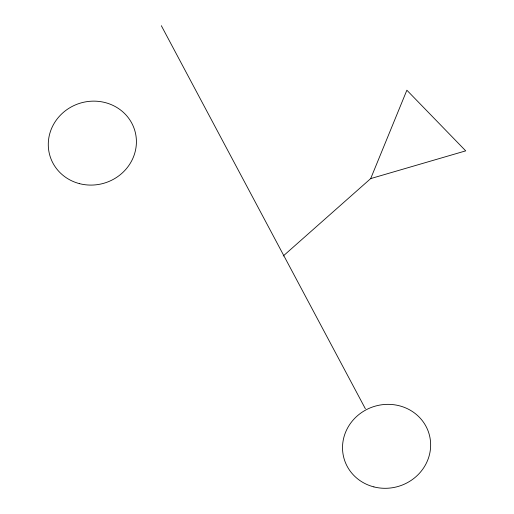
<?xml version="1.0" encoding="UTF-8"?>
<svg xmlns="http://www.w3.org/2000/svg" width="514" height="514" viewBox="0 0 514 514"><rect width="100%" height="100%" fill="white"/><g stroke="black" fill="none" stroke-linecap="round" stroke-linejoin="round"><path stroke-width="0.77" d="M370.684 178.596L406.87 90.213L465.716 150.859L370.684 178.596L283.208 256.011M161.332 25.7L365.364 408.752M79.644 183.684A44.275 41.762 -16.9 0 0 135.24 132.169A44.275 41.762 -16.9 0 0 62.149 113.491A44.275 41.762 -16.9 0 0 79.644 183.684M373.89 486.899A44.275 41.762 -16.9 0 0 429.479 435.384A44.275 41.762 -16.9 0 0 356.388 416.706A44.275 41.762 -16.9 0 0 373.89 486.899"/></g></svg>
